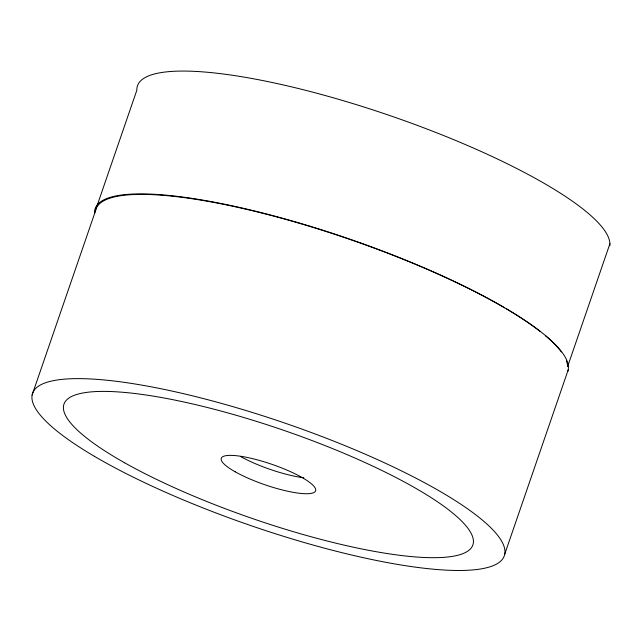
<?xml version="1.0" encoding="UTF-8"?>
<svg xmlns="http://www.w3.org/2000/svg" width="642" height="642" viewBox="0 0 642 642"><rect width="100%" height="100%" fill="white"/><g stroke="black" fill="none" stroke-linecap="round" stroke-linejoin="round"><path stroke-width="0.96" d="M32.1 395.039L95.538 210.809A249.481 54 19 0 1 345.557 237.925A249.481 54 19 0 1 567.761 371.525M609.9 243.767L567.608 366.59A249.481 54 19 0 0 566.453 361.021M504.772 554.054L568.21 369.824M504.668 307.799A249.481 54 19 0 0 243.952 208.441A249.481 54 19 0 0 94.543 213.064L136.834 90.233A249.481 54 19 0 1 375.658 110.801A249.481 54 19 0 1 609.82 245.717M506.522 308.89A249.481 54 19 0 1 540.452 331.665M545.467 335.734A249.481 54 19 0 1 561.365 351.976M303.778 477.8A49.899 10.802 19 0 1 240.525 456.478M124.588 462.77A216.218 46.794 19 0 0 466.846 551.719A216.218 46.794 19 0 0 213.866 409.163A216.218 46.794 19 0 0 124.588 462.77M235.237 471.83A49.899 10.802 19 0 0 314.227 492.358A49.899 10.802 19 0 0 255.845 459.463A49.899 10.802 19 0 0 235.237 471.83M94.358 456.293A249.481 54 19 0 0 494.163 565.241A249.481 54 19 0 0 216.779 402.117A249.481 54 19 0 0 94.358 456.293"/></g></svg>
